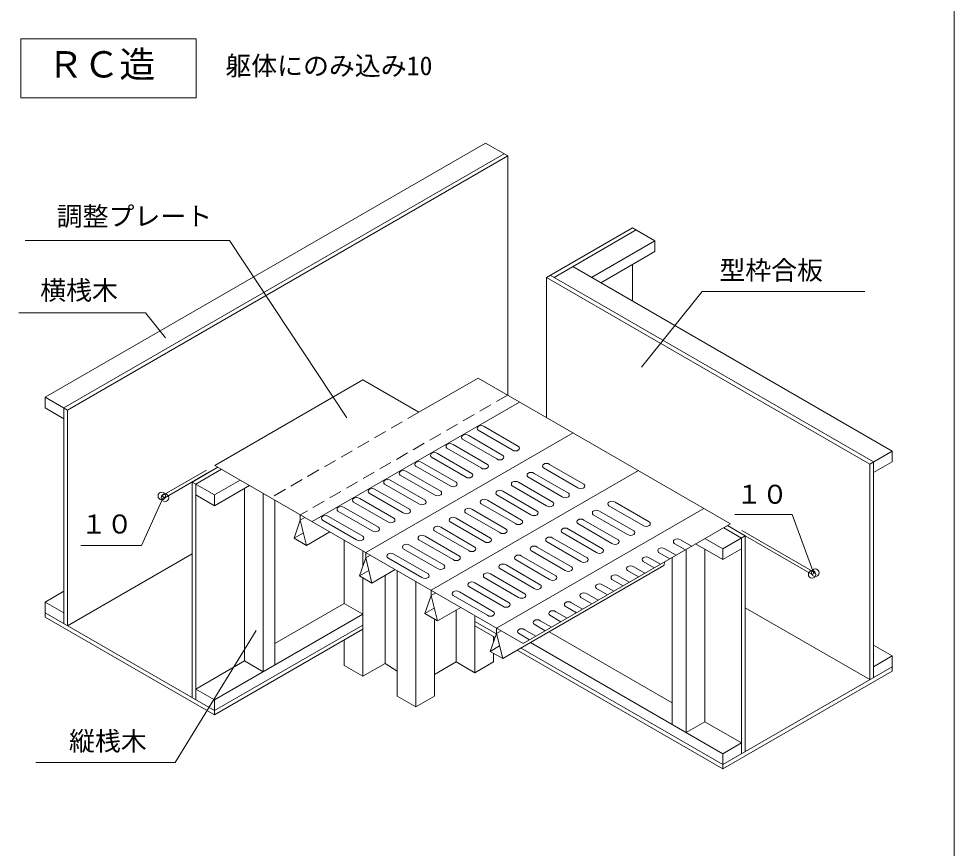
# Model space of a CAD drawing. Units: millimetres, scale not verified. Extents: x -282 to 282, y -197 to 197.
# Drawn here: x 97 to 188.1, y -19.4 to 61.4 of the extents above; entities that cross this region are included whole.
import ezdxf
from ezdxf.enums import TextEntityAlignment as Align

# ---------------------------------------------------------------- set-up
doc = ezdxf.new("R2010")
doc.units = ezdxf.units.MM
doc.header["$LTSCALE"] = 0.5
doc.linetypes.add('USER3', pattern=[3.75, 2.5, -1.25])
doc.layers.add('0-1_M2-1-0', color=7, linetype='Continuous', lineweight=18)
doc.styles.add('ＭＳ ゴシック', font='')
doc.styles.get('ＭＳ ゴシック').set_extended_font_data('MS Gothic')

msp = doc.modelspace()

# ---------------------------------------------------------------- linework, layer by layer
at = {"layer": '0-1_M2-1-0'}
for p, q in [((188.089, 63.372), (188.089, -196.9057)), ((99.59, 24.5476), (142.4625, 49.3001)), ((144.6449, 48.0401), (142.4625, 49.3001)), ((101.4087, 23.4976), (144.2812, 48.2501)), ((101.7724, 23.2876), (144.6449, 48.0401)), ((104.2776, 24.734), (144.6449, 48.0401)), ((144.6449, 48.0401), (144.6449, 24.7269)), ((148.4007, 36.2085), (156.7693, 41.0401)), ((158.9516, 39.7801), (156.7693, 41.0401)), ((149.1282, 36.2085), (157.133, 40.8301)), ((152.7655, 36.2085), (158.9516, 39.7801)), ((158.9516, 39.7801), (158.9516, 38.7301)), ((153.6748, 35.6835), (158.9516, 38.7301)), ((156.7693, 37.4701), (156.7693, 33.8969)), ((182.0478, 19.3023), (150.9468, 37.2585)), ((179.8654, 18.0423), (148.4007, 36.2085)), ((148.4007, 36.2085), (148.4007, 22.5585)), ((180.2291, 18.2523), (148.7644, 36.4185)), ((116.0988, 17.909), (130.5173, 26.2335)), ((135.9732, 23.0835), (130.5173, 26.2335)), ((135.9732, 23.0835), (141.7323, 26.4085)), ((166.3081, 12.2196), (141.7323, 26.4085)), ((99.59, 23.4976), (99.59, 24.5476)), ((101.7724, 23.2876), (99.59, 24.5476)), ((145.7678, 24.077), (125.5903, 12.4275)), ((101.4087, 22.4476), (99.59, 23.4976)), ((101.4087, 2.4976), (101.4087, 23.4976)), ((101.7724, 23.2876), (101.7724, 2.2876)), ((150.9771, 21.071), (130.7996, 9.4215)), ((145.0665, 19.4085), (141.7332, 21.3329)), ((145.6727, 19.7585), (142.3385, 21.6835)), ((143.551, 18.5335), (140.2177, 20.4579)), ((144.1572, 18.8835), (140.823, 20.8085)), ((142.0354, 17.6585), (138.7021, 19.5829)), ((142.6416, 18.0085), (139.3074, 19.9335)), ((179.8654, 18.0423), (182.0478, 19.3023)), ((182.0478, 18.2523), (182.0478, 19.3023)), ((140.5199, 16.7835), (137.1866, 18.7079)), ((141.1261, 17.1335), (137.7919, 19.0585)), ((180.2291, -2.7477), (180.2291, 18.2523)), ((180.2291, 17.2023), (182.0478, 18.2523)), ((115.2878, 17.4408), (110.9507, 14.9367)), ((113.8967, 16.2876), (116.4019, 17.734)), ((114.2605, 16.0776), (116.7657, 17.524)), ((146.1306, 0.5701), (116.0988, 17.909)), ((138.095, 15.3835), (134.7608, 17.3085)), ((139.0043, 15.9085), (135.671, 17.8329)), ((139.6105, 16.2585), (136.2763, 18.1835)), ((157.3424, 17.396), (137.1649, 5.7465)), ((151.4318, 15.7335), (148.0985, 17.6579)), ((152.038, 16.0835), (148.7038, 18.0085)), ((179.8654, 18.0423), (179.8654, -2.9577)), ((116.0791, 15.0276), (118.5843, 16.474)), ((136.5794, 14.5085), (133.2453, 16.4335)), ((137.4888, 15.0335), (134.1555, 16.9579)), ((149.9162, 14.8585), (146.5829, 16.7829)), ((150.5225, 15.2085), (147.1883, 17.1335)), ((113.8967, 16.2876), (113.8967, -4.7124)), ((116.0791, 15.0276), (113.8967, 16.2876)), ((114.2605, -4.9224), (114.2605, 16.0776)), ((116.0791, 13.9776), (119.4936, 15.949)), ((118.9991, 15.6635), (118.9991, -1.1365)), ((135.0639, 13.6335), (131.7297, 15.5585)), ((135.9732, 14.1585), (132.6399, 16.0829)), ((148.4007, 13.9835), (145.0674, 15.9079)), ((149.0069, 14.3335), (145.6727, 16.2585)), ((116.0791, 13.9776), (114.2605, 15.0276)), ((116.0791, 13.9776), (116.0791, 15.0276)), ((120.8178, 15.1845), (120.8178, -2.1865)), ((133.5484, 12.7585), (130.2142, 14.6835)), ((134.4577, 13.2835), (131.1244, 15.2079)), ((146.8852, 13.1085), (143.5519, 15.0329)), ((147.4914, 13.4585), (144.1572, 15.3835)), ((121.9393, 14.537), (121.9393, -1.539)), ((132.0328, 11.8835), (128.6986, 13.8085)), ((132.9421, 12.4085), (129.6088, 14.3329)), ((145.3696, 12.2335), (142.0363, 14.1579)), ((145.9758, 12.5835), (142.6416, 14.5085)), ((163.7077, 13.721), (143.5302, 2.0715)), ((157.7971, 12.0585), (154.4638, 13.9829)), ((158.4033, 12.4085), (155.0691, 14.3335)), ((124.4343, 12.5715), (124.4343, 13.0965)), ((124.4343, 12.5715), (124.889, 12.834)), ((130.5173, 11.0085), (127.1831, 12.9335)), ((131.4266, 11.5335), (128.0933, 13.4579)), ((142.9447, 10.8335), (139.6105, 12.7585)), ((143.8541, 11.3585), (140.5208, 13.2829)), ((144.4603, 11.7085), (141.1261, 13.6335)), ((156.2815, 11.1835), (152.9482, 13.1079)), ((156.8877, 11.5335), (153.5535, 13.4585)), ((124.4343, 12.5715), (123.8281, 10.8215)), ((124.4343, 12.5715), (125.0405, 10.1215)), ((129.9111, 10.6585), (126.5778, 12.5829)), ((141.4292, 9.9585), (138.095, 11.8835)), ((142.3385, 10.4835), (139.0052, 12.4079)), ((146.1306, 0.5701), (166.3081, 12.2196)), ((154.766, 10.3085), (151.4327, 12.2329)), ((155.3722, 10.6585), (152.038, 12.5835)), ((167.741, 11.0423), (166.005, 12.0446)), ((123.8281, 10.8215), (124.7374, 11.3465)), ((125.0405, 10.1215), (127.3139, 11.434)), ((139.9136, 9.0835), (136.5794, 11.0085)), ((140.823, 9.6085), (137.4897, 11.5329)), ((153.2504, 9.4335), (149.9171, 11.3579)), ((153.8567, 9.7835), (150.5225, 11.7085)), ((165.5586, 9.7823), (167.741, 11.0423)), ((167.3773, 10.8323), (165.6413, 11.8346)), ((167.1204, 11.4006), (174.2512, 7.2837)), ((167.741, 11.0423), (167.741, -9.9577)), ((123.8281, 10.8215), (125.0405, 10.1215)), ((128.6986, 10.6345), (128.6986, 4.4635)), ((138.3981, 8.2085), (135.0639, 10.1335)), ((139.3074, 8.7335), (135.9741, 10.6579)), ((151.7349, 8.5585), (148.4016, 10.4829)), ((152.3411, 8.9085), (149.0069, 10.8335)), ((161.913, 9.6821), (160.8291, 10.3079)), ((162.5193, 10.0321), (161.4344, 10.6585)), ((165.5586, 8.7323), (162.9133, 10.2596)), ((165.5586, 9.7823), (163.8226, 10.7846)), ((167.3773, -10.1677), (167.3773, 10.8323)), ((101.7724, 2.2876), (113.8967, 9.2876)), ((130.5173, 9.5845), (130.5173, 8.0814)), ((130.7996, 8.8965), (130.7996, 9.4215)), ((130.7996, 8.8965), (131.2543, 9.159)), ((136.8826, 7.3335), (133.5484, 9.2585)), ((137.7919, 7.8585), (134.4586, 9.7829)), ((150.2193, 7.6835), (146.8861, 9.6079)), ((150.8256, 8.0335), (147.4914, 9.9585)), ((160.3975, 8.8071), (159.3135, 9.4329)), ((161.0037, 9.1571), (159.9188, 9.7835)), ((161.98, 9.7208), (161.98, -8.1015)), ((163.7986, 9.7485), (163.7986, -7.0515)), ((165.5586, 8.7323), (165.5586, 9.7823)), ((165.5586, 8.7323), (167.3773, 9.7823)), ((130.7996, 8.8965), (130.1934, 7.1465)), ((130.7996, 8.8965), (131.4058, 6.4465)), ((136.2763, 6.9835), (132.943, 8.9079)), ((147.7945, 6.2835), (144.4603, 8.2085)), ((148.7038, 6.8085), (145.3705, 8.7329)), ((149.31, 7.1585), (145.9758, 9.0835)), ((158.882, 7.9321), (157.798, 8.5579)), ((159.4882, 8.2821), (158.4033, 8.9085)), ((159.9229, 8.5331), (159.8095, 8.1453)), ((160.616, 8.9333), (160.616, -7.314)), ((130.1934, 7.1465), (131.1027, 7.6715)), ((131.4058, 6.4465), (133.6791, 7.759)), ((133.8515, 7.6595), (133.8515, -4.5555)), ((146.2789, 5.4085), (142.9447, 7.3335)), ((147.1883, 5.9335), (143.855, 7.8579)), ((144.1364, -0.9035), (159.8095, 8.1453)), ((157.3664, 7.0571), (156.2824, 7.6829)), ((157.9726, 7.4071), (156.8877, 8.0335)), ((130.1934, 7.1465), (131.4058, 6.4465)), ((130.5173, 6.9595), (130.5173, -2.6305)), ((132.6997, 7.1935), (132.6997, -1.3705)), ((135.6701, 6.6095), (135.6701, -5.6055)), ((144.7634, 4.5335), (141.4292, 6.4585)), ((145.6727, 5.0585), (142.3394, 6.9829)), ((155.8509, 6.1821), (154.7669, 6.8079)), ((156.4571, 6.5321), (155.3722, 7.1585)), ((99.59, 4.5976), (101.4087, 5.6476)), ((137.1649, 5.2215), (137.1649, 5.7465)), ((137.1649, 5.2215), (137.6196, 5.484)), ((143.2478, 3.6585), (139.9136, 5.5835)), ((144.1572, 4.1835), (140.8239, 6.1079)), ((154.3353, 5.3071), (153.2513, 5.9329)), ((154.9415, 5.6571), (153.8567, 6.2835)), ((99.59, 3.1276), (99.59, 4.5976)), ((101.4087, 3.5476), (99.59, 4.5976)), ((137.1649, 5.2215), (136.5587, 3.4715)), ((137.1649, 5.2215), (137.7711, 2.7715)), ((142.6416, 3.3085), (139.3083, 5.2329)), ((152.8198, 4.4321), (151.7358, 5.0579)), ((153.426, 4.7821), (152.3411, 5.4085)), ((121.9393, 0.561), (128.6986, 4.4635)), ((130.5173, 3.4135), (128.6986, 4.4635)), ((136.5587, 3.4715), (137.468, 3.9965)), ((137.7711, 2.7715), (140.0444, 4.084)), ((139.6105, 3.8335), (139.6105, -1.2305)), ((150.3949, 3.0321), (149.31, 3.6585)), ((151.3042, 3.5571), (150.2203, 4.1829)), ((151.9104, 3.9071), (150.8256, 4.5335)), ((179.8654, -2.9577), (167.741, 4.0423)), ((116.0791, -5.9724), (99.59, 3.5476)), ((116.0791, -6.3924), (99.59, 3.1276)), ((116.0791, -4.9224), (130.5173, 3.4135)), ((136.5587, 3.4715), (137.7711, 2.7715)), ((137.4888, 2.9345), (137.4888, -4.5555)), ((141.4292, 3.2845), (141.4292, -2.2805)), ((148.8794, 2.1571), (147.7945, 2.7835)), ((149.7887, 2.6821), (148.7047, 3.3079)), ((116.0791, -5.9724), (130.5173, 2.3635)), ((116.0791, -6.3924), (130.5173, 1.9435)), ((143.5169, 1.5081), (141.4292, 2.7135)), ((143.3957, 1.1581), (141.4292, 2.2935)), ((143.5302, 1.5465), (143.5302, 2.0715)), ((147.3638, 1.2821), (146.2789, 1.9085)), ((148.2731, 1.8071), (147.1892, 2.4329)), ((143.5302, 1.5465), (142.924, -0.2035)), ((143.2478, 1.2435), (143.2478, 0.7314)), ((143.5302, 1.5465), (143.9848, 1.809)), ((143.5302, 1.5465), (144.1364, -0.9035)), ((146.7576, 0.9321), (145.6736, 1.5579)), ((160.616, -5.214), (148.6432, 1.6985)), ((128.6986, 0.8935), (128.6986, -1.5805)), ((142.924, -0.2035), (143.8333, 0.3215)), ((165.5586, -11.2177), (145.9152, 0.1235)), ((165.5586, -10.1677), (146.8245, 0.6485)), ((182.0478, -0.6477), (180.2291, 0.4023)), ((142.924, -0.2035), (144.1364, -0.9035)), ((143.2478, -0.3905), (143.2478, -1.2305)), ((165.5586, -11.6377), (145.5515, -0.0865)), ((180.2291, -1.6977), (182.0478, -0.6477)), ((182.0478, -2.1177), (182.0478, -0.6477)), ((114.2605, -3.8724), (118.9991, -1.1365)), ((120.8178, -2.1865), (118.9991, -1.1365)), ((132.6997, -1.3705), (133.8515, -2.1365)), ((139.6105, -1.2305), (137.4888, -2.4555)), ((165.5586, -11.2177), (182.0478, -1.6977)), ((165.5586, -11.6377), (182.0478, -2.1177)), ((116.0791, -4.9224), (114.2605, -3.8724)), ((116.0791, -6.3924), (116.0791, -4.9224)), ((161.98, -8.1015), (163.7986, -7.0515)), ((167.3773, -9.1177), (163.7986, -7.0515)), ((165.5586, -10.1677), (167.3773, -9.1177)), ((165.5586, -11.6377), (165.5586, -10.1677))]:
    msp.add_line(p, q, dxfattribs=at)
at = {"layer": '0-1_M2-1-0', "linetype": 'USER3'}
for p, q in [((144.6118, 24.746), (124.4343, 13.0965)), ((135.9732, 23.0835), (121.5548, 14.759))]:
    msp.add_line(p, q, dxfattribs=at)
at = {"layer": '0-1_M2-1-0'}
msp.add_lwpolyline([(97.2342, 53.6975), (114.3056, 53.6975), (114.3056, 59.4364), (97.2342, 59.4364)], close=True, dxfattribs=at)
for points in [[(128.9665, 22.5411), (117.5284, 39.8172), (97.6621, 39.8172)], [(179.3687, 34.8419), (163.5426, 34.8419), (157.6446, 27.4575)], [(97.0233, 32.7518), (109.374, 32.7518), (111.3241, 30.3156)], [(115.591, 17.2658), (111.2538, 14.7617), (110.9507, 14.9367)], [(111.1023, 14.8492), (108.9845, 10.0982), (103.0713, 10.0982)], [(174.4027, 7.3712), (172.2959, 13.1097), (166.7193, 13.1097)], [(167.4235, 11.5756), (174.5543, 7.4587), (174.2512, 7.2837)], [(120.135, 1.8399), (112.2544, -11.0105), (98.6854, -11.0105)], [(128.6986, -1.5805), (130.5173, -2.6305), (132.6997, -1.3705)], [(139.6105, -1.2305), (141.4292, -2.2805), (143.2478, -1.2305)], [(133.8515, -4.5555), (135.6701, -5.6055), (137.4888, -4.5555)]]:
    msp.add_lwpolyline(points, dxfattribs=at)
for centre in [(110.9507, 14.9367), (111.2538, 14.7617), (174.2512, 7.2837), (174.5543, 7.4587)]:
    msp.add_circle(centre, 0.3689, dxfattribs=at)
for centre, radius, start, end in [((141.8746, 21.5086), 0.2255, 129.1342, 231.16176), ((142.0354, 21.2533), 0.5262, 54.82765, 125.17235), ((140.3591, 20.6336), 0.2255, 129.1342, 231.16176), ((140.5199, 20.3783), 0.5262, 54.82765, 125.17235), ((137.4888, 18.6283), 0.5262, 54.82765, 125.17235), ((138.8435, 19.7586), 0.2255, 129.1342, 231.16176), ((139.0043, 19.5033), 0.5262, 54.82765, 125.17235), ((145.3696, 19.8358), 0.5239, 234.65155, 305.34845), ((145.5596, 19.5835), 0.2084, 302.88273, 57.11727), ((135.9732, 17.7533), 0.5262, 54.82765, 125.17235), ((137.328, 18.8836), 0.2255, 129.1342, 231.16176), ((143.8541, 18.9608), 0.5239, 234.65155, 305.34845), ((144.044, 18.7085), 0.2084, 302.88273, 57.11727), ((134.2969, 17.1336), 0.2255, 129.1342, 231.16176), ((134.4577, 16.8783), 0.5262, 54.82765, 125.17235), ((135.8124, 18.0086), 0.2255, 129.1342, 231.16176), ((142.3385, 18.0858), 0.5239, 234.65155, 305.34845), ((142.5285, 17.8335), 0.2084, 302.88273, 57.11727), ((148.2399, 17.8336), 0.2255, 129.1342, 231.16176), ((148.4007, 17.5783), 0.5262, 54.82765, 125.17235), ((132.7813, 16.2586), 0.2255, 129.1342, 231.16176), ((132.9421, 16.0033), 0.5262, 54.82765, 125.17235), ((140.823, 17.2108), 0.5239, 234.65155, 305.34845), ((141.0129, 16.9585), 0.2084, 302.88273, 57.11727), ((146.7243, 16.9586), 0.2255, 129.1342, 231.16176), ((146.8852, 16.7033), 0.5262, 54.82765, 125.17235), ((131.2658, 15.3836), 0.2255, 129.1342, 231.16176), ((131.4266, 15.1283), 0.5262, 54.82765, 125.17235), ((139.3074, 16.3358), 0.5239, 234.65155, 305.34845), ((139.4974, 16.0835), 0.2084, 302.88273, 57.11727), ((145.2088, 16.0836), 0.2255, 129.1342, 231.16176), ((145.3696, 15.8283), 0.5262, 54.82765, 125.17235), ((151.7349, 16.1608), 0.5239, 234.65155, 305.34845), ((151.9249, 15.9085), 0.2084, 302.88273, 57.11727), ((129.7503, 14.5086), 0.2255, 129.1342, 231.16176), ((129.9111, 14.2533), 0.5262, 54.82765, 125.17235), ((137.7919, 15.4608), 0.5239, 234.65155, 305.34845), ((137.9819, 15.2085), 0.2084, 302.88273, 57.11727), ((142.3385, 14.0783), 0.5262, 54.82765, 125.17235), ((143.6933, 15.2086), 0.2255, 129.1342, 231.16176), ((143.8541, 14.9533), 0.5262, 54.82765, 125.17235), ((150.2193, 15.2858), 0.5239, 234.65155, 305.34845), ((150.4093, 15.0335), 0.2084, 302.88273, 57.11727), ((128.2347, 13.6336), 0.2255, 129.1342, 231.16176), ((128.3955, 13.3783), 0.5262, 54.82765, 125.17235), ((136.2763, 14.5858), 0.5239, 234.65155, 305.34845), ((136.4663, 14.3335), 0.2084, 302.88273, 57.11727), ((140.823, 13.2033), 0.5262, 54.82765, 125.17235), ((142.1777, 14.3336), 0.2255, 129.1342, 231.16176), ((148.7038, 14.4108), 0.5239, 234.65155, 305.34845), ((148.8938, 14.1585), 0.2084, 302.88273, 57.11727), ((154.6052, 14.1586), 0.2255, 129.1342, 231.16176), ((154.766, 13.9033), 0.5262, 54.82765, 125.17235), ((126.7192, 12.7586), 0.2255, 129.1342, 231.16176), ((126.88, 12.5033), 0.5262, 54.82765, 125.17235), ((133.4352, 12.5835), 0.2084, 302.88273, 57.11727), ((134.7608, 13.7108), 0.5239, 234.65155, 305.34845), ((134.9508, 13.4585), 0.2084, 302.88273, 57.11727), ((139.1466, 12.5836), 0.2255, 129.1342, 231.16176), ((139.3074, 12.3283), 0.5262, 54.82765, 125.17235), ((140.6622, 13.4586), 0.2255, 129.1342, 231.16176), ((147.1883, 13.5358), 0.5239, 234.65155, 305.34845), ((147.3782, 13.2835), 0.2084, 302.88273, 57.11727), ((153.0896, 13.2836), 0.2255, 129.1342, 231.16176), ((153.2504, 13.0283), 0.5262, 54.82765, 125.17235), ((131.9197, 11.7085), 0.2084, 302.88273, 57.11727), ((133.2453, 12.8358), 0.5239, 234.65155, 305.34845), ((137.6311, 11.7086), 0.2255, 129.1342, 231.16176), ((137.7919, 11.4533), 0.5262, 54.82765, 125.17235), ((145.6727, 12.6608), 0.5239, 234.65155, 305.34845), ((145.8627, 12.4085), 0.2084, 302.88273, 57.11727), ((151.5741, 12.4086), 0.2255, 129.1342, 231.16176), ((151.7349, 12.1533), 0.5262, 54.82765, 125.17235), ((158.1002, 12.4858), 0.5239, 234.65155, 305.34845), ((158.2902, 12.2335), 0.2084, 302.88273, 57.11727), ((130.4041, 10.8335), 0.2084, 302.88273, 57.11727), ((131.7297, 11.9608), 0.5239, 234.65155, 305.34845), ((136.1155, 10.8336), 0.2255, 129.1342, 231.16176), ((136.2763, 10.5783), 0.5262, 54.82765, 125.17235), ((144.1572, 11.7858), 0.5239, 234.65155, 305.34845), ((144.3471, 11.5335), 0.2084, 302.88273, 57.11727), ((148.7038, 10.4033), 0.5262, 54.82765, 125.17235), ((150.0585, 11.5336), 0.2255, 129.1342, 231.16176), ((150.2193, 11.2783), 0.5262, 54.82765, 125.17235), ((156.5846, 11.6108), 0.5239, 234.65155, 305.34845), ((156.7746, 11.3585), 0.2084, 302.88273, 57.11727), ((130.2142, 11.0858), 0.5239, 234.65155, 305.34845), ((134.6, 9.9586), 0.2255, 129.1342, 231.16176), ((134.7608, 9.7033), 0.5262, 54.82765, 125.17235), ((142.6416, 10.9108), 0.5239, 234.65155, 305.34845), ((142.8316, 10.6585), 0.2084, 302.88273, 57.11727), ((147.1883, 9.5283), 0.5262, 54.82765, 125.17235), ((148.543, 10.6586), 0.2255, 129.1342, 231.16176), ((155.0691, 10.7358), 0.5239, 234.65155, 305.34845), ((155.2591, 10.4835), 0.2084, 302.88273, 57.11727), ((160.9705, 10.4836), 0.2255, 129.1342, 231.16176), ((161.1313, 10.2283), 0.5262, 54.82765, 125.17235), ((133.0844, 9.0836), 0.2255, 129.1342, 231.16176), ((133.2453, 8.8283), 0.5262, 54.82765, 125.17235), ((141.1261, 10.0358), 0.5239, 234.65155, 305.34845), ((141.3161, 9.7835), 0.2084, 302.88273, 57.11727), ((145.6727, 8.6533), 0.5262, 54.82765, 125.17235), ((147.0275, 9.7836), 0.2255, 129.1342, 231.16176), ((153.5535, 9.8608), 0.5239, 234.65155, 305.34845), ((153.7435, 9.6085), 0.2084, 302.88273, 57.11727), ((159.4549, 9.6086), 0.2255, 129.1342, 231.16176), ((159.6157, 9.3533), 0.5262, 54.82765, 125.17235), ((138.285, 8.0335), 0.2084, 302.88273, 57.11727), ((139.6105, 9.1608), 0.5239, 234.65155, 305.34845), ((139.8005, 8.9085), 0.2084, 302.88273, 57.11727), ((143.9964, 8.0336), 0.2255, 129.1342, 231.16176), ((144.1572, 7.7783), 0.5262, 54.82765, 125.17235), ((145.5119, 8.9086), 0.2255, 129.1342, 231.16176), ((152.038, 8.9858), 0.5239, 234.65155, 305.34845), ((152.228, 8.7335), 0.2084, 302.88273, 57.11727), ((157.9394, 8.7336), 0.2255, 129.1342, 231.16176), ((158.1002, 8.4783), 0.5262, 54.82765, 125.17235), ((136.7694, 7.1585), 0.2084, 302.88273, 57.11727), ((138.095, 8.2858), 0.5239, 234.65155, 305.34845), ((142.4808, 7.1586), 0.2255, 129.1342, 231.16176), ((142.6416, 6.9033), 0.5262, 54.82765, 125.17235), ((150.5225, 8.1108), 0.5239, 234.65155, 305.34845), ((150.7124, 7.8585), 0.2084, 302.88273, 57.11727), ((156.4238, 7.8586), 0.2255, 129.1342, 231.16176), ((156.5846, 7.6033), 0.5262, 54.82765, 125.17235), ((136.5794, 7.4108), 0.5239, 234.65155, 305.34845), ((140.9653, 6.2836), 0.2255, 129.1342, 231.16176), ((141.1261, 6.0283), 0.5262, 54.82765, 125.17235), ((149.0069, 7.2358), 0.5239, 234.65155, 305.34845), ((149.1969, 6.9835), 0.2084, 302.88273, 57.11727), ((153.5535, 5.8533), 0.5262, 54.82765, 125.17235), ((154.9083, 6.9836), 0.2255, 129.1342, 231.16176), ((155.0691, 6.7283), 0.5262, 54.82765, 125.17235), ((139.4497, 5.4086), 0.2255, 129.1342, 231.16176), ((139.6105, 5.1533), 0.5262, 54.82765, 125.17235), ((147.4914, 6.3608), 0.5239, 234.65155, 305.34845), ((147.6813, 6.1085), 0.2084, 302.88273, 57.11727), ((152.038, 4.9783), 0.5262, 54.82765, 125.17235), ((153.3927, 6.1086), 0.2255, 129.1342, 231.16176), ((145.9758, 5.4858), 0.5239, 234.65155, 305.34845), ((146.1658, 5.2335), 0.2084, 302.88273, 57.11727), ((150.5225, 4.1033), 0.5262, 54.82765, 125.17235), ((151.8772, 5.2336), 0.2255, 129.1342, 231.16176), ((143.1347, 3.4835), 0.2084, 302.88273, 57.11727), ((144.4603, 4.6108), 0.5239, 234.65155, 305.34845), ((144.6503, 4.3585), 0.2084, 302.88273, 57.11727), ((148.8461, 3.4836), 0.2255, 129.1342, 231.16176), ((149.0069, 3.2283), 0.5262, 54.82765, 125.17235), ((150.3617, 4.3586), 0.2255, 129.1342, 231.16176), ((142.9447, 3.7358), 0.5239, 234.65155, 305.34845), ((147.3306, 2.6086), 0.2255, 129.1342, 231.16176), ((147.4914, 2.3533), 0.5262, 54.82765, 125.17235), ((145.815, 1.7336), 0.2255, 129.1342, 231.16176), ((145.9758, 1.4783), 0.5262, 54.82765, 125.17235)]:
    msp.add_arc(centre, radius, start, end, dxfattribs=at)

# ---------------------------------------------------------------- texts
at = {"layer": '0-1_M2-1-0', "style": 'ＭＳ ゴシック'}
for s, height, p in [('ＲＣ造', 2.566, (99.8195, 54.9049)), ('躯体にのみ込み10', 1.848, (117.1382, 55.3458)), ('調整プレート', 1.848, (100.7216, 40.691)), ('型枠合板', 1.848, (165.2245, 35.4307)), ('横桟木', 1.848, (99.1171, 33.4749)), ('１０', 1.848, (166.8549, 13.6157)), ('１０', 1.848, (103.0713, 10.7202)), ('縦桟木', 1.848, (101.9192, -10.4189))]:
    msp.add_text(s, height=height, dxfattribs=at).set_placement(p, align=Align.BOTTOM_LEFT)

doc.saveas('drawing.dxf')
